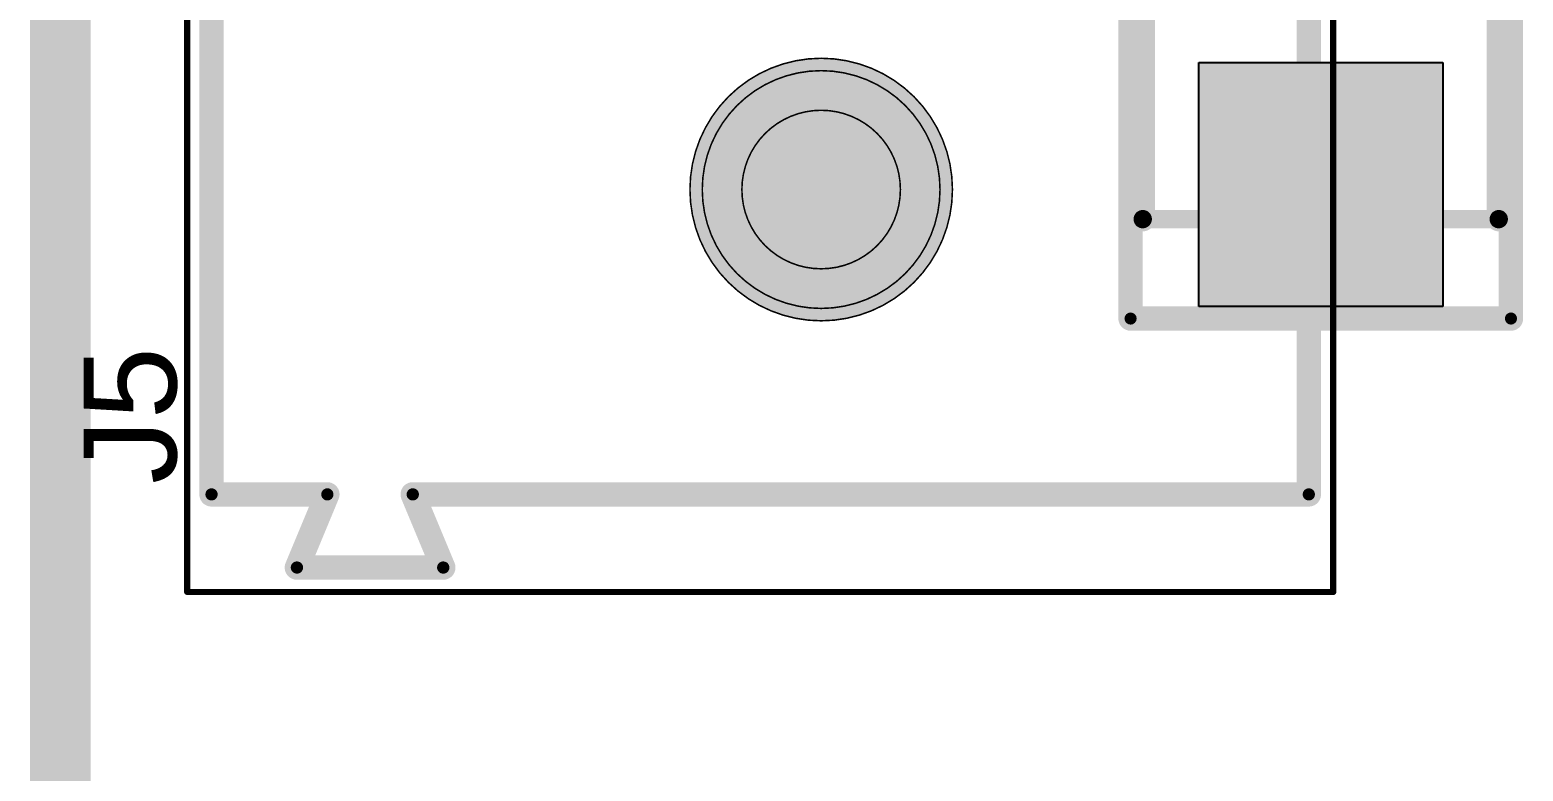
# Model space of a CAD drawing. Header units: millimetres. Extents: x 54 to 247, y 53 to 195.
# Drawn here: x 61.09 to 73.34, y 66.11 to 72.19 of the extents above; entities that cross this region are included whole.
import ezdxf

# ---------------------------------------------------------------- set-up
doc = ezdxf.new("R2010")
doc.units = ezdxf.units.MM
for name, color, linetype in [('BottomOverlay', 54, 'Continuous'), ('BottomSolder', 6, 'Continuous'), ('Mechanical1', 6, 'Continuous'), ('Mechanical10', 56, 'Continuous'), ('Mechanical11', 56, 'Continuous'), ('Mechanical12', 56, 'Continuous'), ('Mechanical14', 56, 'Continuous'), ('Mechanical15', 56, 'Continuous'), ('Mechanical2', 216, 'Continuous'), ('Mechanical3', 76, 'Continuous'), ('Mechanical4', 56, 'Continuous'), ('Mechanical5', 56, 'Continuous'), ('Mechanical6', 56, 'Continuous'), ('Mechanical7', 56, 'Continuous'), ('Mechanical8', 56, 'Continuous'), ('MultiLayer', 9, 'Continuous'), ('PadHoleLayer', 156, 'Continuous'), ('TopOverlay', 2, 'Continuous'), ('TopPaste', 8, 'Continuous'), ('TopSolder', 216, 'Continuous')]:
    doc.layers.add(name, color=color, linetype=linetype)
doc.styles.add('Arial', font='arial.ttf', dxfattribs={"height": 0.2})

# ---------------------------------------------------------------- blocks, each defined once
blk = doc.blocks.new('691101710002_B_281')
at = {"layer": 'BottomSolder'}
h = blk.add_hatch(color=6, dxfattribs=at)
edge = h.paths.add_edge_path()
edge.add_arc((-2.988, 0.988), 0.589, 90, 180)
edge.add_line((-3.577, 0.988), (-3.577, 0.013))
edge.add_arc((-2.988, 0.013), 0.589, 180, 270)
edge.add_line((-2.988, -0.577), (-2.013, -0.577))
edge.add_arc((-2.013, 0.013), 0.589, 270, 360)
edge.add_line((-1.424, 0.013), (-1.424, 0.988))
edge.add_arc((-2.013, 0.988), 0.589, 0, 90)
edge.add_line((-2.013, 1.577), (-2.988, 1.577))
h = blk.add_hatch(color=6, dxfattribs=at)
edge = h.paths.add_edge_path()
edge.add_arc((2.5, 0.5), 1.077, 0, 360)
at = {"layer": 'MultiLayer'}
h = blk.add_hatch(color=9, dxfattribs=at)
edge = h.paths.add_edge_path()
edge.add_arc((-2.988, 0.988), 0.487, 90, 180)
edge.add_line((-3.475, 0.988), (-3.475, 0.013))
edge.add_arc((-2.988, 0.013), 0.487, 180, 270)
edge.add_line((-2.988, -0.475), (-2.013, -0.475))
edge.add_arc((-2.013, 0.013), 0.487, 270, 360)
edge.add_line((-1.525, 0.013), (-1.525, 0.988))
edge.add_arc((-2.013, 0.988), 0.487, 0, 90)
edge.add_line((-2.013, 1.475), (-2.988, 1.475))
h = blk.add_hatch(color=9, dxfattribs=at)
edge = h.paths.add_edge_path()
edge.add_arc((2.5, 0.5), 0.975, 0, 360)
at = {"layer": 'PadHoleLayer'}
h = blk.add_hatch(color=156, dxfattribs=at)
edge = h.paths.add_edge_path()
edge.add_arc((-2.5, 0.5), 0.65, 0, 360)
h = blk.add_hatch(color=156, dxfattribs=at)
edge = h.paths.add_edge_path()
edge.add_arc((2.5, 0.5), 0.65, 0, 360)
at = {"layer": 'TopSolder'}
h = blk.add_hatch(color=216, dxfattribs=at)
edge = h.paths.add_edge_path()
edge.add_arc((-2.988, 0.988), 0.589, 90, 180)
edge.add_line((-3.577, 0.988), (-3.577, 0.013))
edge.add_arc((-2.988, 0.013), 0.589, 180, 270)
edge.add_line((-2.988, -0.577), (-2.013, -0.577))
edge.add_arc((-2.013, 0.013), 0.589, 270, 360)
edge.add_line((-1.424, 0.013), (-1.424, 0.988))
edge.add_arc((-2.013, 0.988), 0.589, 0, 90)
edge.add_line((-2.013, 1.577), (-2.988, 1.577))
h = blk.add_hatch(color=216, dxfattribs=at)
edge = h.paths.add_edge_path()
edge.add_arc((2.5, 0.5), 1.077, 0, 360)
at = {"layer": 'BottomOverlay', "const_width": 0.2}
for points in [[(5, 4.5), (-5, 4.5)], [(-5, 2.35), (-5, 4.5)], [(5, -2.85), (5, 4.5)], [(-5.6, 1.4), (-5.6, 2.6)], [(-5, 2.35), (-5.6, 2.6)], [(-5.6, 1.4), (-5, 1.65)], [(-5, -4.5), (-5, 1.65)], [(5, -2.85), (5.6, -2.6)], [(5.6, -3.8), (5.6, -2.6)], [(5, -4.5), (5, -3.55)], [(5.6, -3.8), (5, -3.55)], [(5, -4.5), (-5, -4.5)]]:
    blk.add_lwpolyline(points, dxfattribs=at)
at = {"layer": 'BottomOverlay', "const_width": 0.1}
for points in [[(-5.05, 4.5, 1), (-4.95, 4.5, 1)], [(-5.05, 4.5, 1), (-4.95, 4.5, 1)], [(4.95, 4.5, 1), (5.05, 4.5, 1)], [(4.95, 4.5, 1), (5.05, 4.5, 1)], [(-5.65, 2.6, 1), (-5.55, 2.6, 1)], [(-5.65, 2.6, 1), (-5.55, 2.6, 1)], [(-5.05, 2.35, 1), (-4.95, 2.35, 1)], [(-5.05, 2.35, 1), (-4.95, 2.35, 1)], [(-5.05, 1.65, 1), (-4.95, 1.65, 1)], [(-5.05, 1.65, 1), (-4.95, 1.65, 1)], [(-5.65, 1.4, 1), (-5.55, 1.4, 1)], [(-5.65, 1.4, 1), (-5.55, 1.4, 1)], [(5.55, -2.6, 1), (5.65, -2.6, 1)], [(5.55, -2.6, 1), (5.65, -2.6, 1)], [(4.95, -2.85, 1), (5.05, -2.85, 1)], [(4.95, -2.85, 1), (5.05, -2.85, 1)], [(4.95, -3.55, 1), (5.05, -3.55, 1)], [(4.95, -3.55, 1), (5.05, -3.55, 1)], [(5.55, -3.8, 1), (5.65, -3.8, 1)], [(5.55, -3.8, 1), (5.65, -3.8, 1)], [(-5.05, -4.5, 1), (-4.95, -4.5, 1)], [(-5.05, -4.5, 1), (-4.95, -4.5, 1)], [(4.95, -4.5, 1), (5.05, -4.5, 1)], [(4.95, -4.5, 1), (5.05, -4.5, 1)]]:
    blk.add_lwpolyline(points, format="xyb", close=True, dxfattribs=at)
at = {"layer": 'Mechanical3', "const_width": 0.05}
for points in [[(5.8, 4.7), (-5.8, 4.7)], [(-5.8, -4.7), (-5.8, 4.7)], [(5.8, -4.7), (5.8, 4.7)], [(0, -0.5), (0, 0.5)], [(0.5, 0), (-0.5, 0)], [(5.8, -4.7), (-5.8, -4.7)]]:
    blk.add_lwpolyline(points, dxfattribs=at)
at = {"layer": 'Mechanical3', "const_width": 0.025}
for points in [[(-5.812, 4.7, 1), (-5.787, 4.7, 1)], [(-5.812, 4.7, 1), (-5.787, 4.7, 1)], [(5.787, 4.7, 1), (5.812, 4.7, 1)], [(5.787, 4.7, 1), (5.812, 4.7, 1)], [(-0.012, 0.5, 1), (0.012, 0.5, 1)], [(-0.513, 0, 1), (-0.488, 0, 1)], [(0.487, 0, 1), (0.512, 0, 1)], [(-0.012, -0.5, 1), (0.012, -0.5, 1)], [(-5.812, -4.7, 1), (-5.787, -4.7, 1)], [(-5.812, -4.7, 1), (-5.787, -4.7, 1)], [(5.787, -4.7, 1), (5.812, -4.7, 1)], [(5.787, -4.7, 1), (5.812, -4.7, 1)]]:
    blk.add_lwpolyline(points, format="xyb", close=True, dxfattribs=at)
at = {"layer": 'Mechanical5', "const_width": 0.1}
for points in [[(5, 4.5), (-5, 4.5)], [(-5, 2.35), (-5, 4.5)], [(5, -2.85), (5, 4.5)], [(-5.6, 1.4), (-5.6, 2.6)], [(-5, 2.35), (-5.6, 2.6)], [(-5.6, 1.4), (-5, 1.65)], [(-5, -4.5), (-5, 1.65)], [(5, -2.85), (5.6, -2.6)], [(5.6, -3.8), (5.6, -2.6)], [(5, -4.5), (5, -3.55)], [(5.6, -3.8), (5, -3.55)], [(5, -4.5), (-5, -4.5)]]:
    blk.add_lwpolyline(points, dxfattribs=at)
at = {"layer": 'Mechanical5', "const_width": 0.05}
for points in [[(-5.025, 4.5, 1), (-4.975, 4.5, 1)], [(-5.025, 4.5, 1), (-4.975, 4.5, 1)], [(4.975, 4.5, 1), (5.025, 4.5, 1)], [(4.975, 4.5, 1), (5.025, 4.5, 1)], [(-5.625, 2.6, 1), (-5.575, 2.6, 1)], [(-5.625, 2.6, 1), (-5.575, 2.6, 1)], [(-5.025, 2.35, 1), (-4.975, 2.35, 1)], [(-5.025, 2.35, 1), (-4.975, 2.35, 1)], [(-5.025, 1.65, 1), (-4.975, 1.65, 1)], [(-5.025, 1.65, 1), (-4.975, 1.65, 1)], [(-5.625, 1.4, 1), (-5.575, 1.4, 1)], [(-5.625, 1.4, 1), (-5.575, 1.4, 1)], [(5.575, -2.6, 1), (5.625, -2.6, 1)], [(5.575, -2.6, 1), (5.625, -2.6, 1)], [(4.975, -2.85, 1), (5.025, -2.85, 1)], [(4.975, -2.85, 1), (5.025, -2.85, 1)], [(4.975, -3.55, 1), (5.025, -3.55, 1)], [(4.975, -3.55, 1), (5.025, -3.55, 1)], [(5.575, -3.8, 1), (5.625, -3.8, 1)], [(5.575, -3.8, 1), (5.625, -3.8, 1)], [(-5.025, -4.5, 1), (-4.975, -4.5, 1)], [(-5.025, -4.5, 1), (-4.975, -4.5, 1)], [(4.975, -4.5, 1), (5.025, -4.5, 1)], [(4.975, -4.5, 1), (5.025, -4.5, 1)]]:
    blk.add_lwpolyline(points, format="xyb", close=True, dxfattribs=at)
at = {"layer": 'Mechanical7', "const_width": 0.1}
for points in [[(-5, 2.35), (-5, 4.5)], [(5, 4.5), (-5, 4.5)], [(5, -2.85), (5, 4.5)], [(-5, 2.35), (-5.6, 2.6)], [(-5.6, 1.4), (-5.6, 2.6)], [(-5.6, 1.4), (-5, 1.65)], [(-5, -4.5), (-5, 1.65)], [(5, -2.85), (5.6, -2.6)], [(5.6, -3.8), (5.6, -2.6)], [(5.6, -3.8), (5, -3.55)], [(5, -4.5), (5, -3.55)], [(5, -4.5), (-5, -4.5)]]:
    blk.add_lwpolyline(points, dxfattribs=at)
at = {"layer": 'Mechanical7', "const_width": 0.05}
for points in [[(-5.025, 4.5, 1), (-4.975, 4.5, 1)], [(-5.025, 4.5, 1), (-4.975, 4.5, 1)], [(4.975, 4.5, 1), (5.025, 4.5, 1)], [(4.975, 4.5, 1), (5.025, 4.5, 1)], [(-5.625, 2.6, 1), (-5.575, 2.6, 1)], [(-5.625, 2.6, 1), (-5.575, 2.6, 1)], [(-5.025, 2.35, 1), (-4.975, 2.35, 1)], [(-5.025, 2.35, 1), (-4.975, 2.35, 1)], [(-5.025, 1.65, 1), (-4.975, 1.65, 1)], [(-5.025, 1.65, 1), (-4.975, 1.65, 1)], [(-5.625, 1.4, 1), (-5.575, 1.4, 1)], [(-5.625, 1.4, 1), (-5.575, 1.4, 1)], [(5.575, -2.6, 1), (5.625, -2.6, 1)], [(5.575, -2.6, 1), (5.625, -2.6, 1)], [(4.975, -2.85, 1), (5.025, -2.85, 1)], [(4.975, -2.85, 1), (5.025, -2.85, 1)], [(4.975, -3.55, 1), (5.025, -3.55, 1)], [(4.975, -3.55, 1), (5.025, -3.55, 1)], [(5.575, -3.8, 1), (5.625, -3.8, 1)], [(5.575, -3.8, 1), (5.625, -3.8, 1)], [(-5.025, -4.5, 1), (-4.975, -4.5, 1)], [(-5.025, -4.5, 1), (-4.975, -4.5, 1)], [(4.975, -4.5, 1), (5.025, -4.5, 1)], [(4.975, -4.5, 1), (5.025, -4.5, 1)]]:
    blk.add_lwpolyline(points, format="xyb", close=True, dxfattribs=at)
at = {"layer": 'Mechanical7', "text_generation_flag": 2}
blk.add_text('J5', height=1.5, rotation=-180, dxfattribs=at).set_placement((-1.25, 0.75))
blk = doc.blocks.new('ON_S____403D_MFG_287')
at = {"layer": 'TopPaste'}
for points in [[(-3, 1), (-1, 1), (-1, -1), (-3, -1)], [(1, 1), (3, 1), (3, -1), (1, -1)]]:
    blk.add_hatch(color=8, dxfattribs=at).paths.add_polyline_path(points)
at = {"layer": 'TopSolder'}
for points in [[(-3, 1), (-1, 1), (-1, -1), (-3, -1)], [(1, 1), (3, 1), (3, -1), (1, -1)]]:
    blk.add_hatch(color=216, dxfattribs=at).paths.add_polyline_path(points)
at = {"layer": 'Mechanical10', "const_width": 0.2}
for points in [[(-3.1, 1.56), (3.1, 1.56)], [(-3.1, 1.56), (-3.1, -1.56)], [(3.1, 1.56), (3.1, -1.56)], [(-3.1, -1.56), (3.1, -1.56)]]:
    blk.add_lwpolyline(points, dxfattribs=at)
at = {"layer": 'Mechanical10', "const_width": 0.1}
for points in [[(-3.15, 1.56, 1), (-3.05, 1.56, 1)], [(-3.15, 1.56, 1), (-3.05, 1.56, 1)], [(3.05, 1.56, 1), (3.15, 1.56, 1)], [(3.05, 1.56, 1), (3.15, 1.56, 1)], [(-3.15, -1.56, 1), (-3.05, -1.56, 1)], [(-3.15, -1.56, 1), (-3.05, -1.56, 1)], [(3.05, -1.56, 1), (3.15, -1.56, 1)], [(3.05, -1.56, 1), (3.15, -1.56, 1)]]:
    blk.add_lwpolyline(points, format="xyb", close=True, dxfattribs=at)
at = {"layer": 'Mechanical12', "const_width": 0.15}
for points in [[(-2.285, 1.46), (2.285, 1.46)], [(-2.285, 1.46), (-2.285, -1.46)], [(2.285, 1.46), (2.285, -1.46)], [(-2.285, -1.46), (2.285, -1.46)]]:
    blk.add_lwpolyline(points, dxfattribs=at)
at = {"layer": 'Mechanical12', "const_width": 0.075}
for points in [[(-2.322, 1.46, 1), (-2.247, 1.46, 1)], [(-2.322, 1.46, 1), (-2.247, 1.46, 1)], [(2.247, 1.46, 1), (2.322, 1.46, 1)], [(2.247, 1.46, 1), (2.322, 1.46, 1)], [(-2.322, -1.46, 1), (-2.247, -1.46, 1)], [(-2.322, -1.46, 1), (-2.247, -1.46, 1)], [(2.247, -1.46, 1), (2.322, -1.46, 1)], [(2.247, -1.46, 1), (2.322, -1.46, 1)]]:
    blk.add_lwpolyline(points, format="xyb", close=True, dxfattribs=at)
at = {"layer": 'Mechanical15'}
for points, const_width in [([(-3.1, 1.56), (3.1, 1.56)], 0.2), ([(-3.1, 1.56), (-3.1, -1.56)], 0.2), ([(3.1, 1.56), (3.1, -1.56)], 0.2), ([(0, 0.468), (0, -0.468)], 0.1), ([(-0.468, 0), (0.468, 0)], 0.1), ([(-3.1, -1.56), (3.1, -1.56)], 0.2)]:
    blk.add_lwpolyline(points, dxfattribs=dict(at, const_width=const_width))
for points, const_width in [([(-3.15, 1.56, 1), (-3.05, 1.56, 1)], 0.1), ([(-3.15, 1.56, 1), (-3.05, 1.56, 1)], 0.1), ([(3.05, 1.56, 1), (3.15, 1.56, 1)], 0.1), ([(3.05, 1.56, 1), (3.15, 1.56, 1)], 0.1), ([(-0.025, 0.468, 1), (0.025, 0.468, 1)], 0.05), ([(-0.493, 0, 1), (-0.443, 0, 1)], 0.05), ([(0.443, 0, 1), (0.493, 0, 1)], 0.05), ([(-0.025, -0.468, 1), (0.025, -0.468, 1)], 0.05), ([(-3.15, -1.56, 1), (-3.05, -1.56, 1)], 0.1), ([(-3.15, -1.56, 1), (-3.05, -1.56, 1)], 0.1), ([(3.05, -1.56, 1), (3.15, -1.56, 1)], 0.1), ([(3.05, -1.56, 1), (3.15, -1.56, 1)], 0.1)]:
    blk.add_lwpolyline(points, format="xyb", close=True, dxfattribs=dict(at, const_width=const_width))
at = {"layer": 'TopOverlay', "const_width": 0.2}
for points in [[(-2.285, 1.46), (2.285, 1.46)], [(-0.5, 1.38), (-0.5, -1.38)], [(-2.285, -1.46), (2.285, -1.46)]]:
    blk.add_lwpolyline(points, dxfattribs=at)
at = {"layer": 'TopOverlay', "const_width": 0.1}
for points in [[(-2.335, 1.46, 1), (-2.235, 1.46, 1)], [(-0.55, 1.38, 1), (-0.45, 1.38, 1)], [(2.235, 1.46, 1), (2.335, 1.46, 1)], [(-0.55, -1.38, 1), (-0.45, -1.38, 1)], [(-2.335, -1.46, 1), (-2.235, -1.46, 1)], [(2.235, -1.46, 1), (2.335, -1.46, 1)]]:
    blk.add_lwpolyline(points, format="xyb", close=True, dxfattribs=at)
at = {"layer": 'Mechanical10'}
blk.add_text('D12', height=1, dxfattribs=at).set_placement((0, 0))

msp = doc.modelspace()

# ---------------------------------------------------------------- hatches: boundary and pattern name
at = {"layer": 'Mechanical14'}
h = msp.add_hatch(color=56, dxfattribs=at)
edge = h.paths.add_edge_path()
edge.add_arc((62.581, 68.381), 0.05, 0, 360)
h = msp.add_hatch(color=56, dxfattribs=at)
edge = h.paths.add_edge_path()
edge.add_arc((62.581, 68.381), 0.05, 0, 360)
h = msp.add_hatch(color=56, dxfattribs=at)
edge = h.paths.add_edge_path()
edge.add_arc((63.531, 68.381), 0.05, 0, 360)
h = msp.add_hatch(color=56, dxfattribs=at)
edge = h.paths.add_edge_path()
edge.add_arc((63.531, 68.381), 0.05, 0, 360)
h = msp.add_hatch(color=56, dxfattribs=at)
edge = h.paths.add_edge_path()
edge.add_arc((64.231, 68.381), 0.05, 0, 360)
h = msp.add_hatch(color=56, dxfattribs=at)
edge = h.paths.add_edge_path()
edge.add_arc((64.232, 68.381), 0.05, 0, 360)
h = msp.add_hatch(color=56, dxfattribs=at)
edge = h.paths.add_edge_path()
edge.add_arc((71.581, 68.381), 0.05, 0, 360)
h = msp.add_hatch(color=56, dxfattribs=at)
edge = h.paths.add_edge_path()
edge.add_arc((71.581, 68.381), 0.05, 0, 360)
h = msp.add_hatch(color=56, dxfattribs=at)
edge = h.paths.add_edge_path()
edge.add_arc((63.282, 67.781), 0.05, 0, 360)
h = msp.add_hatch(color=56, dxfattribs=at)
edge = h.paths.add_edge_path()
edge.add_arc((63.282, 67.781), 0.05, 0, 360)
h = msp.add_hatch(color=56, dxfattribs=at)
edge = h.paths.add_edge_path()
edge.add_arc((64.482, 67.781), 0.05, 0, 360)
h = msp.add_hatch(color=56, dxfattribs=at)
edge = h.paths.add_edge_path()
edge.add_arc((64.482, 67.781), 0.05, 0, 360)
at = {"layer": 'Mechanical4'}
h = msp.add_hatch(color=56, dxfattribs=at)
edge = h.paths.add_edge_path()
edge.add_arc((70.119, 69.823), 0.05, 0, 360)
h = msp.add_hatch(color=56, dxfattribs=at)
edge = h.paths.add_edge_path()
edge.add_arc((70.119, 69.823), 0.05, 0, 360)
h = msp.add_hatch(color=56, dxfattribs=at)
edge = h.paths.add_edge_path()
edge.add_arc((70.119, 69.823), 0.05, 0, 360)
h = msp.add_hatch(color=56, dxfattribs=at)
edge = h.paths.add_edge_path()
edge.add_arc((70.119, 69.823), 0.05, 0, 360)
h = msp.add_hatch(color=56, dxfattribs=at)
edge = h.paths.add_edge_path()
edge.add_arc((73.239, 69.823), 0.05, 0, 360)
h = msp.add_hatch(color=56, dxfattribs=at)
edge = h.paths.add_edge_path()
edge.add_arc((73.239, 69.823), 0.05, 0, 360)
h = msp.add_hatch(color=56, dxfattribs=at)
edge = h.paths.add_edge_path()
edge.add_arc((73.239, 69.823), 0.05, 0, 360)
h = msp.add_hatch(color=56, dxfattribs=at)
edge = h.paths.add_edge_path()
edge.add_arc((73.239, 69.823), 0.05, 0, 360)
at = {"layer": 'Mechanical6'}
h = msp.add_hatch(color=56, dxfattribs=at)
edge = h.paths.add_edge_path()
edge.add_arc((70.219, 70.638), 0.05, 0, 360)
h = msp.add_hatch(color=56, dxfattribs=at)
edge = h.paths.add_edge_path()
edge.add_arc((73.139, 70.638), 0.05, 0, 360)
at = {"layer": 'Mechanical7'}
h = msp.add_hatch(color=56, dxfattribs=at)
edge = h.paths.add_edge_path()
edge.add_arc((62.381, 67.581), 0.0125, 0, 360)
h = msp.add_hatch(color=56, dxfattribs=at)
edge = h.paths.add_edge_path()
edge.add_arc((62.381, 67.581), 0.0125, 0, 360)
h = msp.add_hatch(color=56, dxfattribs=at)
edge = h.paths.add_edge_path()
edge.add_arc((71.781, 67.581), 0.0125, 0, 360)
h = msp.add_hatch(color=56, dxfattribs=at)
edge = h.paths.add_edge_path()
edge.add_arc((71.781, 67.581), 0.0125, 0, 360)
at = {"layer": 'Mechanical8'}
h = msp.add_hatch(color=56, dxfattribs=at)
edge = h.paths.add_edge_path()
edge.add_arc((70.219, 70.638), 0.0375, 0, 360)
h = msp.add_hatch(color=56, dxfattribs=at)
edge = h.paths.add_edge_path()
edge.add_arc((70.219, 70.638), 0.0375, 0, 360)
h = msp.add_hatch(color=56, dxfattribs=at)
edge = h.paths.add_edge_path()
edge.add_arc((73.139, 70.638), 0.0375, 0, 360)
h = msp.add_hatch(color=56, dxfattribs=at)
edge = h.paths.add_edge_path()
edge.add_arc((73.139, 70.638), 0.0375, 0, 360)
at = {"layer": 'PadHoleLayer'}
h = msp.add_hatch(color=156, dxfattribs=at)
edge = h.paths.add_edge_path()
edge.add_arc((70.219, 70.638), 0.05, 0, 360)
h = msp.add_hatch(color=156, dxfattribs=at)
edge = h.paths.add_edge_path()
edge.add_arc((70.219, 70.638), 0.0375, 0, 360)
h = msp.add_hatch(color=156, dxfattribs=at)
edge = h.paths.add_edge_path()
edge.add_arc((70.219, 70.638), 0.0375, 0, 360)
h = msp.add_hatch(color=156, dxfattribs=at)
edge = h.paths.add_edge_path()
edge.add_arc((73.139, 70.638), 0.05, 0, 360)
h = msp.add_hatch(color=156, dxfattribs=at)
edge = h.paths.add_edge_path()
edge.add_arc((73.139, 70.638), 0.0375, 0, 360)
h = msp.add_hatch(color=156, dxfattribs=at)
edge = h.paths.add_edge_path()
edge.add_arc((73.139, 70.638), 0.0375, 0, 360)
h = msp.add_hatch(color=156, dxfattribs=at)
edge = h.paths.add_edge_path()
edge.add_arc((70.119, 69.823), 0.05, 0, 360)
h = msp.add_hatch(color=156, dxfattribs=at)
edge = h.paths.add_edge_path()
edge.add_arc((70.119, 69.823), 0.05, 0, 360)
h = msp.add_hatch(color=156, dxfattribs=at)
edge = h.paths.add_edge_path()
edge.add_arc((70.119, 69.823), 0.05, 0, 360)
h = msp.add_hatch(color=156, dxfattribs=at)
edge = h.paths.add_edge_path()
edge.add_arc((70.119, 69.823), 0.05, 0, 360)
h = msp.add_hatch(color=156, dxfattribs=at)
edge = h.paths.add_edge_path()
edge.add_arc((73.239, 69.823), 0.05, 0, 360)
h = msp.add_hatch(color=156, dxfattribs=at)
edge = h.paths.add_edge_path()
edge.add_arc((73.239, 69.823), 0.05, 0, 360)
h = msp.add_hatch(color=156, dxfattribs=at)
edge = h.paths.add_edge_path()
edge.add_arc((73.239, 69.823), 0.05, 0, 360)
h = msp.add_hatch(color=156, dxfattribs=at)
edge = h.paths.add_edge_path()
edge.add_arc((73.239, 69.823), 0.05, 0, 360)
h = msp.add_hatch(color=156, dxfattribs=at)
edge = h.paths.add_edge_path()
edge.add_arc((62.581, 68.381), 0.05, 0, 360)
h = msp.add_hatch(color=156, dxfattribs=at)
edge = h.paths.add_edge_path()
edge.add_arc((62.581, 68.381), 0.05, 0, 360)
h = msp.add_hatch(color=156, dxfattribs=at)
edge = h.paths.add_edge_path()
edge.add_arc((63.531, 68.381), 0.05, 0, 360)
h = msp.add_hatch(color=156, dxfattribs=at)
edge = h.paths.add_edge_path()
edge.add_arc((63.531, 68.381), 0.05, 0, 360)
h = msp.add_hatch(color=156, dxfattribs=at)
edge = h.paths.add_edge_path()
edge.add_arc((64.231, 68.381), 0.05, 0, 360)
h = msp.add_hatch(color=156, dxfattribs=at)
edge = h.paths.add_edge_path()
edge.add_arc((64.232, 68.381), 0.05, 0, 360)
h = msp.add_hatch(color=156, dxfattribs=at)
edge = h.paths.add_edge_path()
edge.add_arc((71.581, 68.381), 0.05, 0, 360)
h = msp.add_hatch(color=156, dxfattribs=at)
edge = h.paths.add_edge_path()
edge.add_arc((71.581, 68.381), 0.05, 0, 360)
h = msp.add_hatch(color=156, dxfattribs=at)
edge = h.paths.add_edge_path()
edge.add_arc((63.282, 67.781), 0.05, 0, 360)
h = msp.add_hatch(color=156, dxfattribs=at)
edge = h.paths.add_edge_path()
edge.add_arc((63.282, 67.781), 0.05, 0, 360)
h = msp.add_hatch(color=156, dxfattribs=at)
edge = h.paths.add_edge_path()
edge.add_arc((64.482, 67.781), 0.05, 0, 360)
h = msp.add_hatch(color=156, dxfattribs=at)
edge = h.paths.add_edge_path()
edge.add_arc((64.482, 67.781), 0.05, 0, 360)
h = msp.add_hatch(color=156, dxfattribs=at)
edge = h.paths.add_edge_path()
edge.add_arc((62.381, 67.581), 0.0125, 0, 360)
h = msp.add_hatch(color=156, dxfattribs=at)
edge = h.paths.add_edge_path()
edge.add_arc((62.381, 67.581), 0.0125, 0, 360)
h = msp.add_hatch(color=156, dxfattribs=at)
edge = h.paths.add_edge_path()
edge.add_arc((71.781, 67.581), 0.0125, 0, 360)
h = msp.add_hatch(color=156, dxfattribs=at)
edge = h.paths.add_edge_path()
edge.add_arc((71.781, 67.581), 0.0125, 0, 360)

# ---------------------------------------------------------------- linework, layer by layer
at = {"layer": 'Mechanical1', "const_width": 0.5}
msp.add_lwpolyline([(61.341, 53.061), (61.341, 177.775)], dxfattribs=at)
at = {"layer": 'Mechanical10'}
for p, q in [((70.679, 71.923), (72.679, 71.923)), ((70.679, 69.923), (70.679, 71.923)), ((72.679, 71.923), (72.679, 69.923)), ((72.679, 69.923), (70.679, 69.923))]:
    msp.add_line(p, q, dxfattribs=at)
at = {"layer": 'Mechanical10', "const_width": 0.1}
for points in [[(62.581, 68.381), (62.581, 78.381)], [(71.581, 68.381), (71.581, 78.381)], [(62.581, 68.381), (63.531, 68.381)], [(63.282, 67.781), (63.531, 68.381)], [(64.231, 68.381), (71.581, 68.381)], [(64.232, 68.381), (64.482, 67.781)], [(63.282, 67.781), (64.482, 67.781)]]:
    msp.add_lwpolyline(points, dxfattribs=at)
at = {"layer": 'Mechanical10'}
for points, const_width in [([(68.658, 70.881, 1), (66.505, 70.881, 1)], 0.0127), ([(66.502, 70.881, 1), (66.508, 70.881, 1)], 0.00635), ([(68.655, 70.881, 1), (68.661, 70.881, 1)], 0.00635), ([(62.556, 68.381, 1), (62.606, 68.381, 1)], 0.05), ([(62.556, 68.381, 1), (62.606, 68.381, 1)], 0.05), ([(62.569, 68.406, 1), (62.594, 68.406, 1)], 0.025), ([(62.569, 68.406, 1), (62.594, 68.406, 1)], 0.025), ([(62.569, 68.406, 1), (62.594, 68.406, 1)], 0.025), ([(62.569, 68.406, 1), (62.594, 68.406, 1)], 0.025), ([(62.569, 68.356, 1), (62.594, 68.356, 1)], 0.025), ([(62.569, 68.356, 1), (62.594, 68.356, 1)], 0.025), ([(62.569, 68.356, 1), (62.594, 68.356, 1)], 0.025), ([(62.569, 68.356, 1), (62.594, 68.356, 1)], 0.025), ([(63.506, 68.381, 1), (63.556, 68.381, 1)], 0.05), ([(63.506, 68.381, 1), (63.556, 68.381, 1)], 0.05), ([(63.519, 68.406, 1), (63.544, 68.406, 1)], 0.025), ([(63.519, 68.406, 1), (63.544, 68.406, 1)], 0.025), ([(63.519, 68.406, 1), (63.544, 68.406, 1)], 0.025), ([(63.519, 68.406, 1), (63.544, 68.406, 1)], 0.025), ([(63.519, 68.356, 1), (63.544, 68.356, 1)], 0.025), ([(63.519, 68.356, 1), (63.544, 68.356, 1)], 0.025), ([(63.519, 68.356, 1), (63.544, 68.356, 1)], 0.025), ([(63.519, 68.356, 1), (63.544, 68.356, 1)], 0.025), ([(64.206, 68.381, 1), (64.256, 68.381, 1)], 0.05), ([(64.207, 68.381, 1), (64.257, 68.381, 1)], 0.05), ([(64.219, 68.406, 1), (64.244, 68.406, 1)], 0.025), ([(64.219, 68.406, 1), (64.244, 68.406, 1)], 0.025), ([(64.219, 68.356, 1), (64.244, 68.356, 1)], 0.025), ([(64.219, 68.356, 1), (64.244, 68.356, 1)], 0.025), ([(64.219, 68.406, 1), (64.244, 68.406, 1)], 0.025), ([(64.219, 68.406, 1), (64.244, 68.406, 1)], 0.025), ([(64.219, 68.356, 1), (64.244, 68.356, 1)], 0.025), ([(64.219, 68.356, 1), (64.244, 68.356, 1)], 0.025), ([(71.556, 68.381, 1), (71.606, 68.381, 1)], 0.05), ([(71.556, 68.381, 1), (71.606, 68.381, 1)], 0.05), ([(71.569, 68.406, 1), (71.594, 68.406, 1)], 0.025), ([(71.569, 68.406, 1), (71.594, 68.406, 1)], 0.025), ([(71.569, 68.406, 1), (71.594, 68.406, 1)], 0.025), ([(71.569, 68.406, 1), (71.594, 68.406, 1)], 0.025), ([(71.569, 68.356, 1), (71.594, 68.356, 1)], 0.025), ([(71.569, 68.356, 1), (71.594, 68.356, 1)], 0.025), ([(71.569, 68.356, 1), (71.594, 68.356, 1)], 0.025), ([(71.569, 68.356, 1), (71.594, 68.356, 1)], 0.025), ([(63.257, 67.781, 1), (63.307, 67.781, 1)], 0.05), ([(63.257, 67.781, 1), (63.307, 67.781, 1)], 0.05), ([(63.269, 67.806, 1), (63.294, 67.806, 1)], 0.025), ([(63.269, 67.806, 1), (63.294, 67.806, 1)], 0.025), ([(63.269, 67.806, 1), (63.294, 67.806, 1)], 0.025), ([(63.269, 67.806, 1), (63.294, 67.806, 1)], 0.025), ([(63.269, 67.756, 1), (63.294, 67.756, 1)], 0.025), ([(63.269, 67.756, 1), (63.294, 67.756, 1)], 0.025), ([(63.269, 67.756, 1), (63.294, 67.756, 1)], 0.025), ([(63.269, 67.756, 1), (63.294, 67.756, 1)], 0.025), ([(64.457, 67.781, 1), (64.507, 67.781, 1)], 0.05), ([(64.457, 67.781, 1), (64.507, 67.781, 1)], 0.05), ([(64.469, 67.806, 1), (64.494, 67.806, 1)], 0.025), ([(64.469, 67.806, 1), (64.494, 67.806, 1)], 0.025), ([(64.469, 67.806, 1), (64.494, 67.806, 1)], 0.025), ([(64.469, 67.806, 1), (64.494, 67.806, 1)], 0.025), ([(64.469, 67.756, 1), (64.494, 67.756, 1)], 0.025), ([(64.469, 67.756, 1), (64.494, 67.756, 1)], 0.025), ([(64.469, 67.756, 1), (64.494, 67.756, 1)], 0.025), ([(64.469, 67.756, 1), (64.494, 67.756, 1)], 0.025)]:
    msp.add_lwpolyline(points, format="xyb", close=True, dxfattribs=dict(at, const_width=const_width))
at = {"layer": 'Mechanical10', "const_width": 0.05}
for points in [[(62.581, 68.356, -1), (62.581, 68.406)], [(62.581, 68.356, -1), (62.581, 68.406)], [(62.581, 68.406, -1), (62.581, 68.356)], [(62.581, 68.406, -1), (62.581, 68.356)], [(63.531, 68.356, -1), (63.531, 68.406)], [(63.531, 68.356, -1), (63.531, 68.406)], [(63.531, 68.406, -1), (63.531, 68.356)], [(63.531, 68.406, -1), (63.531, 68.356)], [(64.231, 68.356, -1), (64.231, 68.406)], [(64.232, 68.356, -1), (64.232, 68.406)], [(64.231, 68.406, -1), (64.231, 68.356)], [(64.232, 68.406, -1), (64.232, 68.356)], [(71.581, 68.356, -1), (71.581, 68.406)], [(71.581, 68.356, -1), (71.581, 68.406)], [(71.581, 68.406, -1), (71.581, 68.356)], [(71.581, 68.406, -1), (71.581, 68.356)], [(63.282, 67.756, -1), (63.282, 67.806)], [(63.282, 67.756, -1), (63.282, 67.806)], [(63.282, 67.806, -1), (63.282, 67.756)], [(63.282, 67.806, -1), (63.282, 67.756)], [(64.482, 67.756, -1), (64.482, 67.806)], [(64.482, 67.756, -1), (64.482, 67.806)], [(64.482, 67.806, -1), (64.482, 67.756)], [(64.482, 67.806, -1), (64.482, 67.756)]]:
    msp.add_lwpolyline(points, format="xyb", dxfattribs=at)
at = {"layer": 'Mechanical11'}
for points, const_width in [([(68.658, 70.881, 1), (66.505, 70.881, 1)], 0.0127), ([(66.502, 70.881, 1), (66.508, 70.881, 1)], 0.00635), ([(68.655, 70.881, 1), (68.661, 70.881, 1)], 0.00635)]:
    msp.add_lwpolyline(points, format="xyb", close=True, dxfattribs=dict(at, const_width=const_width))
at = {"layer": 'Mechanical12'}
for points, const_width in [([(68.231, 70.881, 1), (66.931, 70.881, 1)], 0.0127), ([(66.928, 70.881, 1), (66.935, 70.881, 1)], 0.00635), ([(68.228, 70.881, 1), (68.235, 70.881, 1)], 0.00635)]:
    msp.add_lwpolyline(points, format="xyb", close=True, dxfattribs=dict(at, const_width=const_width))
at = {"layer": 'Mechanical14', "const_width": 0.2}
for points in [[(62.581, 68.381), (62.581, 78.381)], [(71.581, 68.381), (71.581, 78.381)], [(62.581, 68.381), (63.531, 68.381)], [(63.282, 67.781), (63.531, 68.381)], [(64.231, 68.381), (71.581, 68.381)], [(64.232, 68.381), (64.482, 67.781)], [(63.282, 67.781), (64.482, 67.781)]]:
    msp.add_lwpolyline(points, dxfattribs=at)
at = {"layer": 'Mechanical14', "const_width": 0.1}
for points in [[(62.531, 68.381, 1), (62.631, 68.381, 1)], [(62.531, 68.381, 1), (62.631, 68.381, 1)], [(63.481, 68.381, 1), (63.581, 68.381, 1)], [(63.481, 68.381, 1), (63.581, 68.381, 1)], [(64.181, 68.381, 1), (64.281, 68.381, 1)], [(64.182, 68.381, 1), (64.282, 68.381, 1)], [(71.531, 68.381, 1), (71.631, 68.381, 1)], [(71.531, 68.381, 1), (71.631, 68.381, 1)], [(63.232, 67.781, 1), (63.332, 67.781, 1)], [(63.232, 67.781, 1), (63.332, 67.781, 1)], [(64.432, 67.781, 1), (64.532, 67.781, 1)], [(64.432, 67.781, 1), (64.532, 67.781, 1)]]:
    msp.add_lwpolyline(points, format="xyb", close=True, dxfattribs=at)
at = {"layer": 'Mechanical2', "const_width": 0.1}
for points in [[(62.581, 68.381), (62.581, 78.381)], [(71.581, 68.381), (71.581, 78.381)], [(62.581, 68.381), (63.531, 68.381)], [(63.282, 67.781), (63.531, 68.381)], [(64.231, 68.381), (71.581, 68.381)], [(64.232, 68.381), (64.482, 67.781)], [(63.282, 67.781), (64.482, 67.781)]]:
    msp.add_lwpolyline(points, dxfattribs=at)
at = {"layer": 'Mechanical2'}
for points, const_width in [([(62.556, 68.381, 1), (62.606, 68.381, 1)], 0.05), ([(62.556, 68.381, 1), (62.606, 68.381, 1)], 0.05), ([(62.569, 68.406, 1), (62.594, 68.406, 1)], 0.025), ([(62.569, 68.406, 1), (62.594, 68.406, 1)], 0.025), ([(62.569, 68.406, 1), (62.594, 68.406, 1)], 0.025), ([(62.569, 68.406, 1), (62.594, 68.406, 1)], 0.025), ([(62.569, 68.356, 1), (62.594, 68.356, 1)], 0.025), ([(62.569, 68.356, 1), (62.594, 68.356, 1)], 0.025), ([(62.569, 68.356, 1), (62.594, 68.356, 1)], 0.025), ([(62.569, 68.356, 1), (62.594, 68.356, 1)], 0.025), ([(63.506, 68.381, 1), (63.556, 68.381, 1)], 0.05), ([(63.506, 68.381, 1), (63.556, 68.381, 1)], 0.05), ([(63.519, 68.406, 1), (63.544, 68.406, 1)], 0.025), ([(63.519, 68.406, 1), (63.544, 68.406, 1)], 0.025), ([(63.519, 68.406, 1), (63.544, 68.406, 1)], 0.025), ([(63.519, 68.406, 1), (63.544, 68.406, 1)], 0.025), ([(63.519, 68.356, 1), (63.544, 68.356, 1)], 0.025), ([(63.519, 68.356, 1), (63.544, 68.356, 1)], 0.025), ([(63.519, 68.356, 1), (63.544, 68.356, 1)], 0.025), ([(63.519, 68.356, 1), (63.544, 68.356, 1)], 0.025), ([(64.206, 68.381, 1), (64.256, 68.381, 1)], 0.05), ([(64.207, 68.381, 1), (64.257, 68.381, 1)], 0.05), ([(64.219, 68.406, 1), (64.244, 68.406, 1)], 0.025), ([(64.219, 68.406, 1), (64.244, 68.406, 1)], 0.025), ([(64.219, 68.356, 1), (64.244, 68.356, 1)], 0.025), ([(64.219, 68.356, 1), (64.244, 68.356, 1)], 0.025), ([(64.219, 68.406, 1), (64.244, 68.406, 1)], 0.025), ([(64.219, 68.406, 1), (64.244, 68.406, 1)], 0.025), ([(64.219, 68.356, 1), (64.244, 68.356, 1)], 0.025), ([(64.219, 68.356, 1), (64.244, 68.356, 1)], 0.025), ([(71.556, 68.381, 1), (71.606, 68.381, 1)], 0.05), ([(71.556, 68.381, 1), (71.606, 68.381, 1)], 0.05), ([(71.569, 68.406, 1), (71.594, 68.406, 1)], 0.025), ([(71.569, 68.406, 1), (71.594, 68.406, 1)], 0.025), ([(71.569, 68.406, 1), (71.594, 68.406, 1)], 0.025), ([(71.569, 68.406, 1), (71.594, 68.406, 1)], 0.025), ([(71.569, 68.356, 1), (71.594, 68.356, 1)], 0.025), ([(71.569, 68.356, 1), (71.594, 68.356, 1)], 0.025), ([(71.569, 68.356, 1), (71.594, 68.356, 1)], 0.025), ([(71.569, 68.356, 1), (71.594, 68.356, 1)], 0.025), ([(63.257, 67.781, 1), (63.307, 67.781, 1)], 0.05), ([(63.257, 67.781, 1), (63.307, 67.781, 1)], 0.05), ([(63.269, 67.806, 1), (63.294, 67.806, 1)], 0.025), ([(63.269, 67.806, 1), (63.294, 67.806, 1)], 0.025), ([(63.269, 67.806, 1), (63.294, 67.806, 1)], 0.025), ([(63.269, 67.806, 1), (63.294, 67.806, 1)], 0.025), ([(63.269, 67.756, 1), (63.294, 67.756, 1)], 0.025), ([(63.269, 67.756, 1), (63.294, 67.756, 1)], 0.025), ([(63.269, 67.756, 1), (63.294, 67.756, 1)], 0.025), ([(63.269, 67.756, 1), (63.294, 67.756, 1)], 0.025), ([(64.457, 67.781, 1), (64.507, 67.781, 1)], 0.05), ([(64.457, 67.781, 1), (64.507, 67.781, 1)], 0.05), ([(64.469, 67.806, 1), (64.494, 67.806, 1)], 0.025), ([(64.469, 67.806, 1), (64.494, 67.806, 1)], 0.025), ([(64.469, 67.806, 1), (64.494, 67.806, 1)], 0.025), ([(64.469, 67.806, 1), (64.494, 67.806, 1)], 0.025), ([(64.469, 67.756, 1), (64.494, 67.756, 1)], 0.025), ([(64.469, 67.756, 1), (64.494, 67.756, 1)], 0.025), ([(64.469, 67.756, 1), (64.494, 67.756, 1)], 0.025), ([(64.469, 67.756, 1), (64.494, 67.756, 1)], 0.025)]:
    msp.add_lwpolyline(points, format="xyb", close=True, dxfattribs=dict(at, const_width=const_width))
at = {"layer": 'Mechanical2', "const_width": 0.05}
for points in [[(62.581, 68.356, -1), (62.581, 68.406)], [(62.581, 68.356, -1), (62.581, 68.406)], [(62.581, 68.406, -1), (62.581, 68.356)], [(62.581, 68.406, -1), (62.581, 68.356)], [(63.531, 68.356, -1), (63.531, 68.406)], [(63.531, 68.356, -1), (63.531, 68.406)], [(63.531, 68.406, -1), (63.531, 68.356)], [(63.531, 68.406, -1), (63.531, 68.356)], [(64.231, 68.356, -1), (64.231, 68.406)], [(64.232, 68.356, -1), (64.232, 68.406)], [(64.231, 68.406, -1), (64.231, 68.356)], [(64.232, 68.406, -1), (64.232, 68.356)], [(71.581, 68.356, -1), (71.581, 68.406)], [(71.581, 68.356, -1), (71.581, 68.406)], [(71.581, 68.406, -1), (71.581, 68.356)], [(71.581, 68.406, -1), (71.581, 68.356)], [(63.282, 67.756, -1), (63.282, 67.806)], [(63.282, 67.756, -1), (63.282, 67.806)], [(63.282, 67.806, -1), (63.282, 67.756)], [(63.282, 67.806, -1), (63.282, 67.756)], [(64.482, 67.756, -1), (64.482, 67.806)], [(64.482, 67.756, -1), (64.482, 67.806)], [(64.482, 67.806, -1), (64.482, 67.756)], [(64.482, 67.806, -1), (64.482, 67.756)]]:
    msp.add_lwpolyline(points, format="xyb", dxfattribs=at)
at = {"layer": 'Mechanical4', "const_width": 0.2}
for points in [[(70.119, 69.823), (70.119, 76.023)], [(70.119, 69.823), (70.119, 76.023)], [(73.239, 69.823), (73.239, 76.023)], [(73.239, 69.823), (73.239, 76.023)], [(70.119, 69.823), (73.239, 69.823)], [(70.119, 69.823), (73.239, 69.823)]]:
    msp.add_lwpolyline(points, dxfattribs=at)
at = {"layer": 'Mechanical4', "const_width": 0.1}
for points in [[(70.069, 69.823, 1), (70.169, 69.823, 1)], [(70.069, 69.823, 1), (70.169, 69.823, 1)], [(70.069, 69.823, 1), (70.169, 69.823, 1)], [(70.069, 69.823, 1), (70.169, 69.823, 1)], [(73.189, 69.823, 1), (73.289, 69.823, 1)], [(73.189, 69.823, 1), (73.289, 69.823, 1)], [(73.189, 69.823, 1), (73.289, 69.823, 1)], [(73.189, 69.823, 1), (73.289, 69.823, 1)]]:
    msp.add_lwpolyline(points, format="xyb", close=True, dxfattribs=at)
at = {"layer": 'Mechanical6', "const_width": 0.2}
for points in [[(70.219, 70.638), (70.219, 75.208)], [(73.139, 70.638), (73.139, 75.208)]]:
    msp.add_lwpolyline(points, dxfattribs=at)
at = {"layer": 'Mechanical6', "const_width": 0.1}
for points in [[(70.169, 70.638, 1), (70.269, 70.638, 1)], [(73.089, 70.638, 1), (73.189, 70.638, 1)]]:
    msp.add_lwpolyline(points, format="xyb", close=True, dxfattribs=at)
at = {"layer": 'Mechanical7', "const_width": 0.05}
for points in [[(62.381, 67.581), (62.381, 79.181)], [(71.781, 67.581), (71.781, 79.181)], [(62.381, 67.581), (71.781, 67.581)]]:
    msp.add_lwpolyline(points, dxfattribs=at)
at = {"layer": 'Mechanical7'}
for points, const_width in [([(68.556, 70.881, 1), (66.606, 70.881, 1)], 0.0127), ([(66.603, 70.881, 1), (66.61, 70.881, 1)], 0.00635), ([(68.553, 70.881, 1), (68.56, 70.881, 1)], 0.00635), ([(62.369, 67.581, 1), (62.394, 67.581, 1)], 0.025), ([(62.369, 67.581, 1), (62.394, 67.581, 1)], 0.025), ([(71.769, 67.581, 1), (71.794, 67.581, 1)], 0.025), ([(71.769, 67.581, 1), (71.794, 67.581, 1)], 0.025)]:
    msp.add_lwpolyline(points, format="xyb", close=True, dxfattribs=dict(at, const_width=const_width))
at = {"layer": 'Mechanical8'}
for p, q in [((70.679, 71.923), (72.679, 71.923)), ((70.679, 69.923), (70.679, 71.923)), ((72.679, 71.923), (72.679, 69.923)), ((72.679, 69.923), (70.679, 69.923))]:
    msp.add_line(p, q, dxfattribs=at)
at = {"layer": 'Mechanical8', "const_width": 0.15}
for points in [[(70.219, 70.638), (70.219, 75.208)], [(73.139, 70.638), (73.139, 75.208)], [(70.219, 70.638), (73.139, 70.638)]]:
    msp.add_lwpolyline(points, dxfattribs=at)
at = {"layer": 'Mechanical8', "const_width": 0.075}
for points in [[(70.181, 70.638, 1), (70.256, 70.638, 1)], [(70.181, 70.638, 1), (70.256, 70.638, 1)], [(73.101, 70.638, 1), (73.176, 70.638, 1)], [(73.101, 70.638, 1), (73.176, 70.638, 1)]]:
    msp.add_lwpolyline(points, format="xyb", close=True, dxfattribs=at)

# ---------------------------------------------------------------- block references
for name, p, rotation in [('691101710002_B_281', (67.081, 73.381), 270), ('ON_S____403D_MFG_287', (71.679, 72.923), 90)]:
    msp.add_blockref(name, p, dxfattribs=dict(rotation=rotation))

# ---------------------------------------------------------------- texts
at = {"layer": 'Mechanical14', "style": 'Arial'}
msp.add_text('J5', height=0.762, rotation=90, dxfattribs=at).set_placement((62.293, 68.465))

doc.saveas('drawing.dxf')
